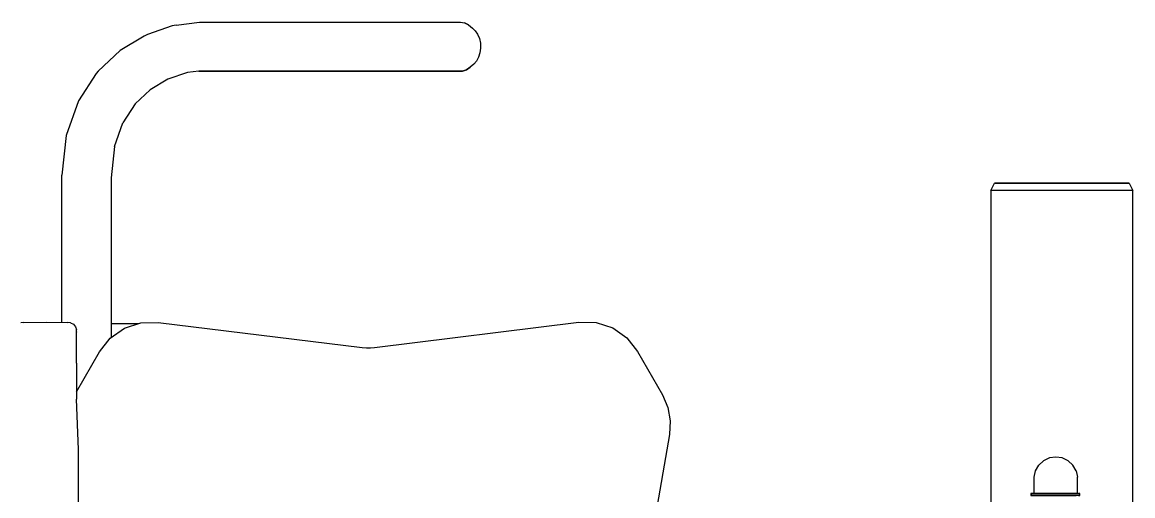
# Model space of a CAD drawing. Header units: millimetres. Extents: x -2631 to 1793, y -2071 to 1400.
# Drawn here: x 137 to 731, y 17 to 270 of the extents above; entities that cross this region are included whole.
import ezdxf

# ---------------------------------------------------------------- set-up
doc = ezdxf.new("R2010")
doc.units = ezdxf.units.MM
doc.layers.add('DIKOM_ОБЪЕКТ', color=7, linetype='Continuous')

msp = doc.modelspace()

# ---------------------------------------------------------------- linework, layer by layer
at = {"layer": 'DIKOM_ОБЪЕКТ'}
for p, q in [((216.9, 268.14, -0.21), (203.71, 263.58, -0.21)), ((219.03, 268.49, -0.21), (216.9, 268.14, -0.21)), ((219.03, 268.49, -0.21), (231.58, 270.09, -0.21)), ((231.58, 270.09, -0.21), (371.35, 270.09, -0.21)), ((371.35, 270.09, -0.21), (373.52, 269.74, -0.21)), ((371.35, 270.09, -0.21), (373.52, 269.74, -0.21)), ((373.52, 269.74, -0.21), (375.56, 268.69, -0.21)), ((375.56, 268.69, -0.21), (373.52, 269.74, -0.21)), ((375.56, 268.69, -0.21), (377.67, 266.94, -0.21)), ((201.89, 262.58, -0.21), (189.12, 254.94, -0.21)), ((203.71, 263.58, -0.21), (201.89, 262.58, -0.21)), ((377.67, 266.94, -0.21), (379.22, 265.51, -0.21)), ((379.22, 265.51, -0.21), (380.49, 263.62, -0.21)), ((380.49, 263.62, -0.21), (381.42, 261.37, -0.21)), ((381.42, 261.37, -0.21), (381.95, 258.88, -0.21)), ((382.06, 256.28, -0.21), (381.74, 253.72, -0.21)), ((381.95, 258.88, -0.21), (382.06, 256.28, -0.21)), ((189.12, 254.94, -0.21), (177.4, 243.86, -0.21)), ((381, 251.34, -0.21), (379.89, 249.25, -0.21)), ((381.74, 253.72, -0.21), (381, 251.34, -0.21)), ((177.4, 243.86, -0.21), (176.34, 242.57, -0.21)), ((231.31, 243.86, -0.21), (225.16, 243.24, -0.21)), ((370.26, 243.86, -0.21), (231.31, 243.86, -0.21)), ((231.31, 243.86, -0.21), (233.49, 243.86, -0.21)), ((233.49, 243.86, -0.21), (372.44, 243.86, -0.21)), ((372.44, 243.86, -0.21), (370.26, 243.86, -0.21)), ((372.44, 243.86, -0.21), (370.26, 243.86, -0.21)), ((374.56, 244.57, -0.21), (372.44, 243.86, -0.21)), ((372.44, 243.86, -0.21), (374.56, 244.57, -0.21)), ((376.51, 245.94, -0.21), (374.56, 244.57, -0.21)), ((374.56, 244.57, -0.21), (376.51, 245.94, -0.21)), ((378.47, 247.58, -0.21), (376.51, 245.94, -0.21)), ((379.89, 249.25, -0.21), (378.47, 247.58, -0.21)), ((176.34, 242.57, -0.21), (166.78, 227.96, -0.21)), ((214.61, 239.59, -0.21), (205.12, 233.91, -0.21)), ((225.16, 243.24, -0.21), (214.61, 239.59, -0.21)), ((197.14, 226.37, -0.21), (205.12, 233.91, -0.21)), ((166.78, 227.96, -0.21), (160.27, 209.47, -0.21)), ((197.14, 226.37, -0.21), (190.49, 216.22, -0.21)), ((186.05, 203.59, -0.21), (190.49, 216.22, -0.21)), ((160.27, 209.47, -0.21), (157.99, 188.16, -0.21)), ((186.05, 203.59, -0.21), (184.25, 186.72, -0.21)), ((157.99, 109.33, -0.21), (157.99, 188.16, -0.21)), ((184.25, 186.72, -0.21), (184.25, 101.26, -0.21)), ((655.27, 180.07, -0.21), (657.23, 183.96, -0.21)), ((656.19, 180.07, -0.21), (655.27, 180.07, -0.21)), ((655.27, 180.07, -0.21), (655.27, -234.2, -0.21)), ((656.19, 180.07, -0.21), (655.27, 180.07, -0.21)), ((658.98, 180.07, -0.21), (656.19, 180.07, -0.21)), ((658.98, 180.07, -0.21), (656.19, 180.07, -0.21)), ((658.25, 183.96, -0.21), (657.23, 183.96, -0.21)), ((657.23, 183.96, -0.21), (658.11, 183.96, -0.21)), ((658.11, 183.96, -0.21), (660.75, 183.96, -0.21)), ((661.03, 183.96, -0.21), (658.25, 183.96, -0.21)), ((663.41, 180.07, -0.21), (658.98, 180.07, -0.21)), ((660.75, 183.96, -0.21), (664.95, 183.96, -0.21)), ((665.34, 183.96, -0.21), (661.03, 183.96, -0.21)), ((669.24, 180.07, -0.21), (663.41, 180.07, -0.21)), ((664.95, 183.96, -0.21), (670.48, 183.96, -0.21)), ((670.98, 183.96, -0.21), (665.34, 183.96, -0.21)), ((676.26, 180.07, -0.21), (669.24, 180.07, -0.21)), ((670.48, 183.96, -0.21), (677.14, 183.96, -0.21)), ((677.7, 183.96, -0.21), (670.98, 183.96, -0.21)), ((684.23, 180.07, -0.21), (676.26, 180.07, -0.21)), ((677.14, 183.96, -0.21), (684.69, 183.96, -0.21)), ((685.3, 183.96, -0.21), (677.7, 183.96, -0.21)), ((692.92, 180.07, -0.21), (684.23, 180.07, -0.21)), ((684.69, 183.96, -0.21), (692.94, 183.96, -0.21)), ((693.57, 183.96, -0.21), (685.3, 183.96, -0.21)), ((701.64, 180.07, -0.21), (692.92, 180.07, -0.21)), ((692.94, 183.96, -0.21), (701.21, 183.96, -0.21)), ((701.82, 183.96, -0.21), (693.57, 183.96, -0.21)), ((701.21, 183.96, -0.21), (708.81, 183.96, -0.21)), ((709.66, 180.07, -0.21), (701.64, 180.07, -0.21)), ((709.37, 183.96, -0.21), (701.82, 183.96, -0.21)), ((708.81, 183.96, -0.21), (715.54, 183.96, -0.21)), ((716.03, 183.96, -0.21), (709.37, 183.96, -0.21)), ((716.75, 180.07, -0.21), (709.66, 180.07, -0.21)), ((715.54, 183.96, -0.21), (721.17, 183.96, -0.21)), ((721.56, 183.96, -0.21), (716.03, 183.96, -0.21)), ((722.69, 180.07, -0.21), (716.75, 180.07, -0.21)), ((721.17, 183.96, -0.21), (725.48, 183.96, -0.21)), ((725.76, 183.96, -0.21), (721.56, 183.96, -0.21)), ((727.24, 180.07, -0.21), (722.69, 180.07, -0.21)), ((725.48, 183.96, -0.21), (728.26, 183.96, -0.21)), ((728.4, 183.96, -0.21), (725.76, 183.96, -0.21)), ((730.17, 180.07, -0.21), (727.24, 180.07, -0.21)), ((728.26, 183.96, -0.21), (729.28, 183.96, -0.21)), ((729.28, 183.96, -0.21), (728.4, 183.96, -0.21)), ((729.28, 183.96, -0.21), (731.25, 180.07, -0.21)), ((731.25, 180.07, -0.21), (730.16, 180.07, -0.21)), ((731.25, 180.07, -0.21), (730.17, 180.07, -0.21)), ((731.25, -234.2, -0.21), (731.25, 180.07, -0.21)), ((137.48, 109.26, -0.21), (135.9, 109.2, -0.21)), ((137.48, 109.26, -0.21), (149.75, 109.47, -0.21)), ((149.75, 109.47, -0.21), (161.04, 109.27, -0.21)), ((162.63, 109.22, -0.21), (161.04, 109.27, -0.21)), ((162.63, 109.22, -0.21), (164.09, 108.37, -0.21)), ((164.09, 108.37, -0.21), (165.18, 107.08, -0.21)), ((165.18, 107.08, -0.21), (165.76, 105.49, -0.21)), ((198.73, 108.68, -0.21), (184.25, 108.68, -0.21)), ((191.42, 106.28, -0.21), (200.22, 109.17, -0.21)), ((200.22, 109.17, -0.21), (209.49, 109.39, -0.21)), ((209.49, 109.39, -0.21), (318.73, 95.87, -0.21)), ((325.32, 95.87, -0.21), (434.77, 109.47, -0.21)), ((434.77, 109.47, -0.21), (444.03, 109.26, -0.21)), ((444.03, 109.26, -0.21), (452.83, 106.37, -0.21)), ((165.83, 104.44, -0.21), (165.76, 105.49, -0.21)), ((165.83, 87.55, -0.21), (165.83, 104.36, -0.21)), ((165.83, 104.36, -0.21), (165.83, 104.18, -0.21)), ((183.83, 100.96, -0.21), (191.42, 106.28, -0.21)), ((452.83, 106.37, -0.21), (460.42, 101.07, -0.21)), ((178.1, 93.67, -0.21), (183.83, 100.96, -0.21)), ((318.73, 95.87, -0.21), (320.92, 95.69, -0.21)), ((320.92, 95.69, -0.21), (323.13, 95.69, -0.21)), ((323.13, 95.69, -0.21), (325.32, 95.87, -0.21)), ((460.42, 101.07, -0.21), (466.16, 93.79, -0.21)), ((165.83, 72.21, -0.21), (178.1, 93.67, -0.21)), ((466.16, 93.79, -0.21), (479.51, 70.51, -0.21)), ((165.83, 87.55, -0.21), (165.83, 68.26, -0.21)), ((166.81, 41.36, -0.21), (165.83, 68.26, -0.21)), ((479.51, 70.51, -0.21), (482.39, 63.8, -0.21)), ((482.39, 63.8, -0.21), (483.65, 56.62, -0.21)), ((483.65, 56.62, -0.21), (483.24, 49.34, -0.21)), ((483.24, 49.34, -0.21), (471.78, -16.79, -0.21)), ((166.81, 30.9, -0.21), (166.81, 41.36, -0.21)), ((686.63, 36.78, -0.21), (683.49, 35.26, -0.21)), ((690.08, 37.29, -0.21), (686.63, 36.78, -0.21)), ((693.49, 36.78, -0.21), (690.08, 37.29, -0.21)), ((696.61, 35.26, -0.21), (693.49, 36.78, -0.21)), ((166.81, 21.46, -0.21), (166.81, 30.9, -0.21)), ((678.41, 26.47, -0.21), (679.19, 29.87, -0.21)), ((679.19, 29.87, -0.21), (680.93, 32.89, -0.21)), ((680.93, 32.89, -0.21), (683.49, 35.26, -0.21)), ((696.61, 35.26, -0.21), (699.14, 32.89, -0.21)), ((700.87, 29.87, -0.21), (699.14, 32.89, -0.21)), ((700.87, 29.87, -0.21), (701.64, 26.47, -0.21)), ((678.38, 25.6, -0.21), (678.41, 26.47, -0.21)), ((678.38, 17.74, -0.21), (678.38, 25.6, -0.21)), ((701.68, 25.6, -0.21), (701.64, 26.47, -0.21)), ((701.68, 17.74, -0.21), (701.68, 25.6, -0.21)), ((166.81, -7.4, -0.21), (166.81, 21.46, -0.21)), ((676.72, 17.73, -0.21), (676.72, 16.76, -0.21)), ((676.72, 17.73, -0.21), (677.35, 17.73, -0.21)), ((676.77, 17.73, -0.21), (676.72, 17.73, -0.21)), ((677.35, 16.76, -0.21), (676.72, 16.76, -0.21)), ((676.72, 16.76, -0.21), (676.77, 16.76, -0.21)), ((676.77, 17.73, -0.21), (676.77, 16.76, -0.21)), ((677.49, 17.73, -0.21), (676.77, 17.73, -0.21)), ((676.77, 16.76, -0.21), (677.49, 16.76, -0.21)), ((677.35, 17.73, -0.21), (678.6, 17.73, -0.21)), ((678.6, 16.76, -0.21), (677.35, 16.76, -0.21)), ((678.8, 17.73, -0.21), (677.49, 17.73, -0.21)), ((677.49, 16.76, -0.21), (678.8, 16.76, -0.21)), ((690.08, 17.74, -0.21), (678.38, 17.74, -0.21)), ((678.38, 17.74, -0.21), (678.83, 17.74, -0.21)), ((678.6, 17.73, -0.21), (680.37, 17.73, -0.21)), ((680.37, 16.76, -0.21), (678.6, 16.76, -0.21)), ((680.63, 17.73, -0.21), (678.8, 17.73, -0.21)), ((678.8, 16.76, -0.21), (680.63, 16.76, -0.21)), ((678.83, 17.74, -0.21), (690.08, 17.74, -0.21)), ((680.27, 17.74, -0.21), (678.83, 17.74, -0.21)), ((680.55, 17.74, -0.21), (678.97, 17.74, -0.21)), ((678.97, 17.74, -0.21), (690.08, 17.74, -0.21)), ((690.08, 17.74, -0.21), (680.27, 17.74, -0.21)), ((680.27, 17.74, -0.21), (682.59, 17.74, -0.21)), ((680.37, 17.73, -0.21), (682.59, 17.73, -0.21)), ((682.59, 16.76, -0.21), (680.37, 16.76, -0.21)), ((690.08, 17.74, -0.21), (680.55, 17.74, -0.21)), ((682.91, 17.73, -0.21), (680.63, 17.73, -0.21)), ((680.63, 16.76, -0.21), (682.91, 16.76, -0.21)), ((682.59, 17.74, -0.21), (690.08, 17.74, -0.21)), ((685.57, 17.74, -0.21), (682.59, 17.74, -0.21)), ((682.59, 17.73, -0.21), (685.17, 17.73, -0.21)), ((685.17, 16.76, -0.21), (682.59, 16.76, -0.21)), ((685.56, 17.73, -0.21), (682.91, 17.73, -0.21)), ((682.91, 16.76, -0.21), (685.56, 16.76, -0.21)), ((686.03, 17.74, -0.21), (682.98, 17.74, -0.21)), ((682.98, 17.74, -0.21), (690.08, 17.74, -0.21)), ((685.17, 17.73, -0.21), (688.01, 17.73, -0.21)), ((688.01, 16.76, -0.21), (685.17, 16.76, -0.21)), ((688.52, 17.73, -0.21), (685.56, 17.73, -0.21)), ((685.56, 16.76, -0.21), (688.52, 16.76, -0.21)), ((688.95, 17.74, -0.21), (685.57, 17.74, -0.21)), ((685.57, 17.74, -0.21), (690.08, 17.74, -0.21)), ((690.08, 17.74, -0.21), (686.03, 17.74, -0.21)), ((686.03, 17.74, -0.21), (689.45, 17.74, -0.21)), ((688.01, 17.73, -0.21), (691.03, 17.73, -0.21)), ((691.03, 16.76, -0.21), (688.01, 16.76, -0.21)), ((691.54, 17.73, -0.21), (688.52, 17.73, -0.21)), ((688.52, 16.76, -0.21), (691.54, 16.76, -0.21)), ((690.08, 17.74, -0.21), (688.95, 17.74, -0.21)), ((688.95, 17.74, -0.21), (692.44, 17.74, -0.21)), ((692.92, 17.74, -0.21), (689.45, 17.74, -0.21)), ((689.45, 17.74, -0.21), (690.08, 17.74, -0.21)), ((695.71, 17.74, -0.21), (690.08, 17.74, -0.21)), ((690.08, 17.74, -0.21), (698.48, 17.74, -0.21)), ((700.5, 17.74, -0.21), (690.08, 17.74, -0.21)), ((690.08, 17.74, -0.21), (701.68, 17.74, -0.21)), ((700.72, 17.74, -0.21), (690.08, 17.74, -0.21)), ((690.08, 17.74, -0.21), (698.82, 17.74, -0.21)), ((696.14, 17.74, -0.21), (690.08, 17.74, -0.21)), ((690.08, 17.74, -0.21), (692.92, 17.74, -0.21)), ((690.08, 17.74, -0.21), (701.6, 17.74, -0.21)), ((690.08, 17.74, -0.21), (692.44, 17.74, -0.21)), ((691.03, 17.73, -0.21), (693.99, 17.73, -0.21)), ((693.99, 16.76, -0.21), (691.03, 16.76, -0.21)), ((694.39, 17.73, -0.21), (691.54, 17.73, -0.21)), ((691.54, 16.76, -0.21), (694.39, 16.76, -0.21)), ((692.44, 17.74, -0.21), (695.71, 17.74, -0.21)), ((692.92, 17.74, -0.21), (696.14, 17.74, -0.21)), ((693.99, 17.73, -0.21), (696.65, 17.73, -0.21)), ((696.65, 16.76, -0.21), (693.99, 16.76, -0.21)), ((696.96, 17.73, -0.21), (694.39, 17.73, -0.21)), ((694.39, 16.76, -0.21), (696.96, 16.76, -0.21)), ((695.71, 17.74, -0.21), (698.48, 17.74, -0.21)), ((698.82, 17.74, -0.21), (696.14, 17.74, -0.21)), ((696.65, 17.73, -0.21), (698.92, 17.73, -0.21)), ((698.92, 16.76, -0.21), (696.65, 16.76, -0.21)), ((699.18, 17.73, -0.21), (696.96, 17.73, -0.21)), ((696.96, 16.76, -0.21), (699.18, 16.76, -0.21)), ((698.48, 17.74, -0.21), (700.5, 17.74, -0.21)), ((698.82, 17.74, -0.21), (700.72, 17.74, -0.21)), ((698.92, 17.73, -0.21), (700.75, 17.73, -0.21)), ((700.75, 16.76, -0.21), (698.92, 16.76, -0.21)), ((700.95, 17.73, -0.21), (699.18, 17.73, -0.21)), ((699.18, 16.76, -0.21), (700.95, 16.76, -0.21)), ((700.5, 17.74, -0.21), (701.6, 17.74, -0.21)), ((701.68, 17.74, -0.21), (700.72, 17.74, -0.21)), ((700.75, 17.73, -0.21), (702.06, 17.73, -0.21)), ((702.06, 16.76, -0.21), (700.75, 16.76, -0.21)), ((700.95, 17.73, -0.21), (702.2, 17.73, -0.21)), ((702.2, 16.76, -0.21), (700.95, 16.76, -0.21)), ((701.6, 17.74, -0.21), (701.68, 17.74, -0.21)), ((702.06, 17.73, -0.21), (702.78, 17.73, -0.21)), ((702.78, 16.76, -0.21), (702.06, 16.76, -0.21)), ((702.84, 17.73, -0.21), (702.2, 17.73, -0.21)), ((702.2, 16.76, -0.21), (702.84, 16.76, -0.21)), ((702.78, 17.73, -0.21), (702.84, 17.73, -0.21)), ((702.84, 16.76, -0.21), (702.78, 16.76, -0.21)), ((702.84, 16.76, -0.21), (702.84, 17.73, -0.21))]:
    msp.add_line(p, q, dxfattribs=at)

doc.saveas('drawing.dxf')
